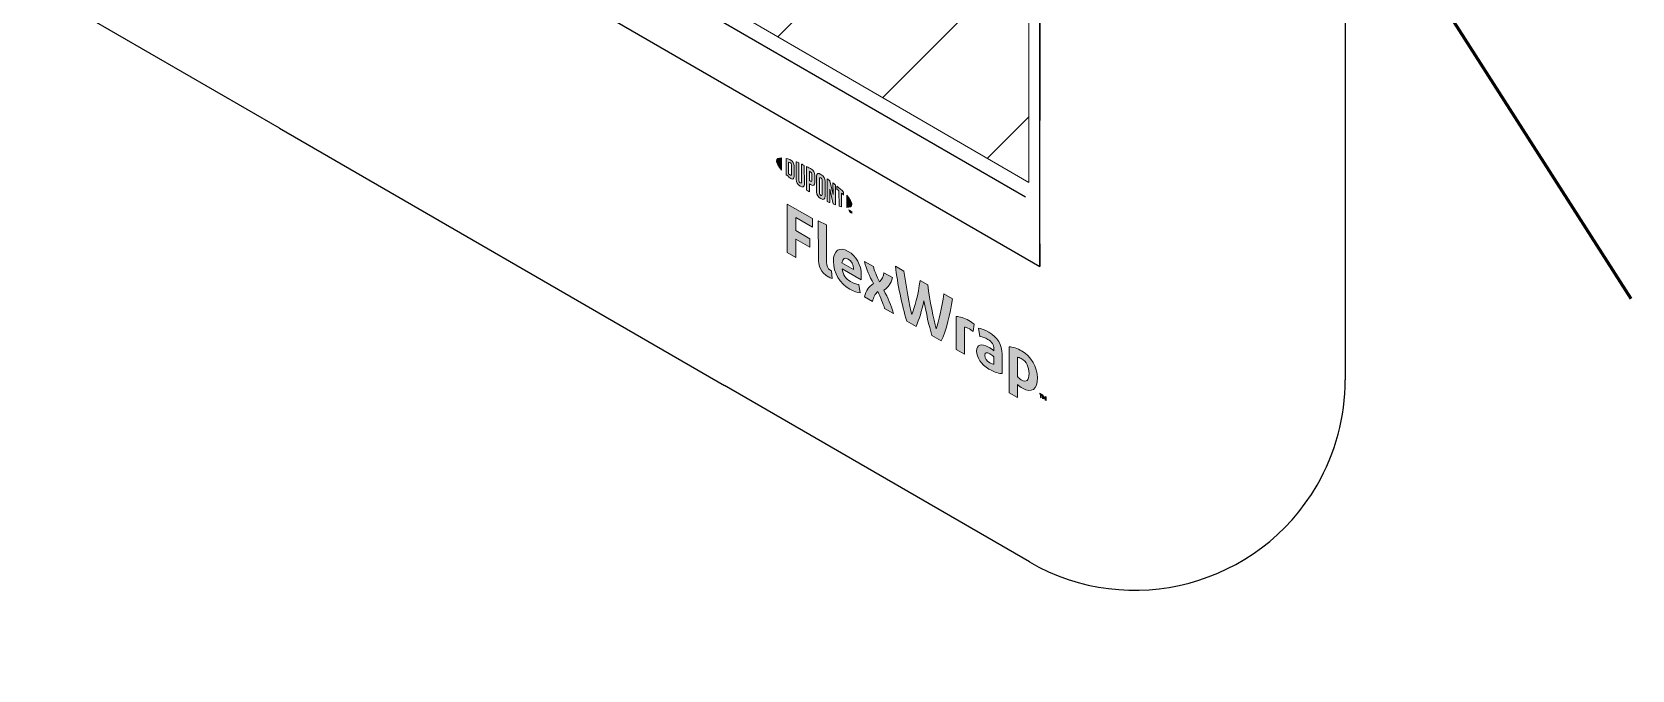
# Model space of a CAD drawing. Extents: x -1279 to 5791, y -3809 to 1769.
# Drawn here: x 1217.2 to 1354, y -1870.3 to -1815.7 of the extents above; entities that cross this region are included whole.
import ezdxf

# ---------------------------------------------------------------- set-up
doc = ezdxf.new("R2010")
doc.units = 0
doc.header["$MEASUREMENT"] = 0
for name, color, linetype, lineweight in [('G-ANNO-TTLB', 7, 'Continuous', 0), ('Layer 12', 7, 'Continuous', 0), ('TYVEK', 7, 'Continuous', 0)]:
    doc.layers.add(name, color=color, linetype=linetype, lineweight=lineweight)

# ---------------------------------------------------------------- blocks, each defined once
blk = doc.blocks.new('Block_209')
at = {"layer": 'TYVEK', "true_color": 0x003b71, "transparency": 33554687}
h = blk.add_hatch(color=156, dxfattribs=at)
h.dxf.hatch_style = 2
edge = h.paths.add_edge_path()
edge.add_spline(control_points=[(1281.75, -1834.6), (1281.75, -1834.6), (1281.74, -1830.46), (1281.74, -1830.46), (1281.74, -1830.46), (1283.93, -1831.71), (1283.93, -1831.71), (1283.93, -1831.71), (1283.93, -1832.44), (1283.93, -1832.44), (1283.93, -1832.44), (1282.48, -1831.6), (1282.48, -1831.6), (1282.48, -1831.6), (1282.48, -1832.73), (1282.48, -1832.73), (1282.48, -1832.73), (1283.7, -1833.43), (1283.7, -1833.43), (1283.7, -1833.43), (1283.7, -1834.15), (1283.7, -1834.15), (1283.7, -1834.15), (1282.48, -1833.45), (1282.48, -1833.45), (1282.48, -1833.45), (1282.48, -1835.02), (1282.48, -1835.02), (1282.48, -1835.02), (1281.75, -1834.6), (1281.75, -1834.6)], knot_values=[0, 0, 0, 0, 1, 1, 1, 2, 2, 2, 3, 3, 3, 4, 4, 4, 5, 5, 5, 6, 6, 6, 7, 7, 7, 8, 8, 8, 9, 9, 9, 10, 10, 10, 10], degree=3, periodic=0)
h = blk.add_hatch(color=156, dxfattribs=at)
h.dxf.hatch_style = 2
edge = h.paths.add_edge_path()
edge.add_spline(control_points=[(1285.12, -1835.44), (1285.13, -1835.76), (1285.2, -1835.98), (1285.4, -1836.09), (1285.45, -1836.12), (1285.51, -1836.15), (1285.55, -1836.16), (1285.55, -1836.16), (1285.6, -1836.84), (1285.6, -1836.84), (1285.51, -1836.8), (1285.35, -1836.74), (1285.25, -1836.68), (1284.66, -1836.34), (1284.42, -1835.76), (1284.42, -1835.05), (1284.42, -1835.05), (1284.41, -1831.89), (1284.41, -1831.89), (1284.41, -1831.89), (1285.12, -1832.25), (1285.12, -1832.25), (1285.12, -1832.25), (1285.12, -1835.44), (1285.12, -1835.44)], knot_values=[0, 0, 0, 0, 1, 1, 1, 2, 2, 2, 3, 3, 3, 4, 4, 4, 5, 5, 5, 6, 6, 6, 7, 7, 7, 8, 8, 8, 8], degree=3, periodic=0)
h = blk.add_hatch(color=156, dxfattribs=at)
h.dxf.hatch_style = 2
edge = h.paths.add_edge_path()
edge.add_spline(control_points=[(1286.44, -1835.49), (1286.44, -1835.49), (1287.41, -1836.05), (1287.41, -1836.05), (1287.41, -1836.05), (1287.41, -1835.98), (1287.41, -1835.98), (1287.41, -1835.65), (1287.26, -1835.32), (1286.97, -1835.16), (1286.68, -1834.99), (1286.48, -1835.12), (1286.44, -1835.49)], knot_values=[0, 0, 0, 0, 1, 1, 1, 2, 2, 2, 3, 3, 3, 4, 4, 4, 4], degree=3, periodic=0)
edge = h.paths.add_edge_path()
edge.add_spline(control_points=[(1287.99, -1838.05), (1287.77, -1838.04), (1287.44, -1837.93), (1287.1, -1837.74), (1286.27, -1837.27), (1285.71, -1836.34), (1285.7, -1835.36), (1285.7, -1834.42), (1286.22, -1834.07), (1286.97, -1834.51), (1287.64, -1834.89), (1288.09, -1835.7), (1288.09, -1836.49), (1288.09, -1836.67), (1288.08, -1836.81), (1288.07, -1836.93), (1288.07, -1836.93), (1286.45, -1836), (1286.45, -1836), (1286.52, -1836.51), (1286.76, -1836.86), (1287.17, -1837.09), (1287.42, -1837.24), (1287.66, -1837.31), (1287.88, -1837.33), (1287.88, -1837.33), (1287.99, -1838.05), (1287.99, -1838.05)], knot_values=[0, 0, 0, 0, 1, 1, 1, 2, 2, 2, 3, 3, 3, 4, 4, 4, 5, 5, 5, 6, 6, 6, 7, 7, 7, 8, 8, 8, 9, 9, 9, 9], degree=3, periodic=0)
h = blk.add_hatch(color=156, dxfattribs=at)
h.dxf.hatch_style = 2
edge = h.paths.add_edge_path()
edge.add_spline(control_points=[(1289.13, -1837.26), (1288.79, -1836.62), (1288.52, -1836.06), (1288.36, -1835.37), (1288.36, -1835.37), (1289.12, -1835.81), (1289.12, -1835.81), (1289.19, -1836.12), (1289.42, -1836.65), (1289.64, -1837.12), (1289.83, -1836.9), (1289.99, -1836.64), (1290.03, -1836.33), (1290.03, -1836.33), (1290.75, -1836.75), (1290.75, -1836.75), (1290.62, -1837.28), (1290.39, -1837.59), (1290.01, -1837.82), (1290.38, -1838.51), (1290.63, -1839.07), (1290.84, -1839.82), (1290.84, -1839.82), (1290.08, -1839.38), (1290.08, -1839.38), (1289.97, -1838.99), (1289.71, -1838.4), (1289.5, -1837.95), (1289.3, -1838.16), (1289.12, -1838.41), (1289.05, -1838.79), (1289.05, -1838.79), (1288.36, -1838.39), (1288.36, -1838.39), (1288.49, -1837.85), (1288.73, -1837.52), (1289.13, -1837.26)], knot_values=[0, 0, 0, 0, 1, 1, 1, 2, 2, 2, 3, 3, 3, 4, 4, 4, 5, 5, 5, 6, 6, 6, 7, 7, 7, 8, 8, 8, 9, 9, 9, 10, 10, 10, 11, 11, 11, 12, 12, 12, 12], degree=3, periodic=0)
h = blk.add_hatch(color=156, dxfattribs=at)
h.dxf.hatch_style = 2
edge = h.paths.add_edge_path()
edge.add_spline(control_points=[(1295.14, -1838.15), (1295.14, -1838.15), (1295.89, -1838.58), (1295.89, -1838.58), (1295.69, -1839.85), (1295.36, -1841.28), (1294.93, -1842.16), (1294.93, -1842.16), (1294.12, -1841.7), (1294.12, -1841.7), (1293.87, -1840.82), (1293.64, -1839.82), (1293.45, -1838.74), (1293.25, -1839.6), (1293.04, -1840.34), (1292.78, -1840.93), (1292.78, -1840.93), (1291.98, -1840.47), (1291.98, -1840.47), (1291.56, -1839.1), (1291.19, -1837.26), (1291, -1835.78), (1291, -1835.78), (1291.74, -1836.2), (1291.74, -1836.2), (1291.91, -1837.54), (1292.2, -1839.11), (1292.41, -1839.92), (1292.63, -1839.36), (1292.97, -1838.19), (1293.11, -1836.99), (1293.11, -1836.99), (1293.77, -1837.37), (1293.77, -1837.37), (1293.93, -1838.74), (1294.27, -1840.3), (1294.49, -1841.12), (1294.7, -1840.54), (1294.99, -1839.31), (1295.14, -1838.15)], knot_values=[0, 0, 0, 0, 1, 1, 1, 2, 2, 2, 3, 3, 3, 4, 4, 4, 5, 5, 5, 6, 6, 6, 7, 7, 7, 8, 8, 8, 9, 9, 9, 10, 10, 10, 11, 11, 11, 12, 12, 12, 13, 13, 13, 13], degree=3, periodic=0)
h = blk.add_hatch(color=156, dxfattribs=at)
h.dxf.hatch_style = 2
edge = h.paths.add_edge_path()
edge.add_spline(control_points=[(1297.28, -1840.42), (1297.46, -1840.53), (1297.64, -1840.65), (1297.74, -1840.74), (1297.74, -1840.74), (1297.64, -1841.35), (1297.64, -1841.35), (1297.55, -1841.27), (1297.44, -1841.19), (1297.34, -1841.13), (1297.15, -1841.02), (1297.02, -1840.99), (1296.91, -1840.99), (1296.91, -1840.99), (1296.92, -1843.31), (1296.92, -1843.31), (1296.92, -1843.31), (1296.21, -1842.9), (1296.21, -1842.9), (1296.21, -1842.9), (1296.2, -1840.07), (1296.2, -1840.07), (1296.48, -1840.07), (1296.91, -1840.21), (1297.28, -1840.42)], knot_values=[0, 0, 0, 0, 1, 1, 1, 2, 2, 2, 3, 3, 3, 4, 4, 4, 5, 5, 5, 6, 6, 6, 7, 7, 7, 8, 8, 8, 8], degree=3, periodic=0)
h = blk.add_hatch(color=156, dxfattribs=at)
h.dxf.hatch_style = 2
edge = h.paths.add_edge_path()
edge.add_spline(control_points=[(1299.43, -1844.15), (1299.43, -1844.15), (1299.43, -1843.52), (1299.43, -1843.52), (1299.31, -1843.42), (1299.19, -1843.34), (1299.07, -1843.27), (1298.83, -1843.13), (1298.65, -1843.13), (1298.65, -1843.41), (1298.65, -1843.66), (1298.8, -1843.88), (1299.07, -1844.03), (1299.23, -1844.12), (1299.36, -1844.16), (1299.43, -1844.15)], knot_values=[0, 0, 0, 0, 1, 1, 1, 2, 2, 2, 3, 3, 3, 4, 4, 4, 5, 5, 5, 5], degree=3, periodic=0)
edge = h.paths.add_edge_path()
edge.add_spline(control_points=[(1299, -1844.58), (1298.3, -1844.17), (1297.95, -1843.57), (1297.95, -1843.04), (1297.94, -1842.45), (1298.36, -1842.35), (1298.97, -1842.7), (1299.12, -1842.78), (1299.3, -1842.91), (1299.43, -1843.01), (1299.43, -1843.01), (1299.43, -1842.87), (1299.43, -1842.87), (1299.43, -1842.5), (1299.25, -1842.23), (1298.91, -1842.03), (1298.68, -1841.9), (1298.44, -1841.81), (1298.23, -1841.79), (1298.23, -1841.79), (1298.1, -1841.07), (1298.1, -1841.07), (1298.32, -1841.09), (1298.67, -1841.23), (1298.99, -1841.41), (1299.74, -1841.84), (1300.12, -1842.51), (1300.12, -1843.31), (1300.12, -1843.31), (1300.12, -1844.96), (1300.12, -1844.96), (1299.91, -1844.96), (1299.52, -1844.87), (1299, -1844.58)], knot_values=[0, 0, 0, 0, 1, 1, 1, 2, 2, 2, 3, 3, 3, 4, 4, 4, 5, 5, 5, 6, 6, 6, 7, 7, 7, 8, 8, 8, 9, 9, 9, 10, 10, 10, 11, 11, 11, 11], degree=3, periodic=0)
h = blk.add_hatch(color=156, dxfattribs=at)
h.dxf.hatch_style = 2
edge = h.paths.add_edge_path()
edge.add_spline(control_points=[(1301.77, -1845.49), (1302.22, -1845.75), (1302.43, -1845.55), (1302.43, -1844.94), (1302.43, -1844.41), (1302.23, -1843.94), (1301.76, -1843.67), (1301.64, -1843.6), (1301.54, -1843.58), (1301.44, -1843.56), (1301.44, -1843.56), (1301.44, -1845.22), (1301.44, -1845.22), (1301.54, -1845.32), (1301.62, -1845.4), (1301.77, -1845.49)], knot_values=[0, 0, 0, 0, 1, 1, 1, 2, 2, 2, 3, 3, 3, 4, 4, 4, 5, 5, 5, 5], degree=3, periodic=0)
edge = h.paths.add_edge_path()
edge.add_spline(control_points=[(1301.87, -1846.21), (1301.69, -1846.11), (1301.57, -1846.01), (1301.44, -1845.89), (1301.44, -1845.89), (1301.44, -1847.01), (1301.44, -1847.01), (1301.44, -1847.01), (1300.74, -1846.61), (1300.74, -1846.61), (1300.74, -1846.61), (1300.73, -1842.66), (1300.73, -1842.66), (1301.02, -1842.67), (1301.43, -1842.81), (1301.8, -1843.02), (1302.64, -1843.5), (1303.14, -1844.38), (1303.15, -1845.33), (1303.15, -1846.3), (1302.67, -1846.67), (1301.87, -1846.21)], knot_values=[0, 0, 0, 0, 1, 1, 1, 2, 2, 2, 3, 3, 3, 4, 4, 4, 5, 5, 5, 6, 6, 6, 7, 7, 7, 7], degree=3, periodic=0)
h = blk.add_hatch(color=156, dxfattribs=at)
h.dxf.hatch_style = 2
edge = h.paths.add_edge_path()
edge.add_spline(control_points=[(1303.65, -1846.82), (1303.68, -1846.9), (1303.7, -1846.97), (1303.74, -1847.04), (1303.77, -1847), (1303.79, -1846.96), (1303.81, -1846.91), (1303.81, -1846.91), (1303.89, -1846.95), (1303.89, -1846.95), (1303.89, -1846.95), (1303.89, -1847.25), (1303.89, -1847.25), (1303.89, -1847.25), (1303.82, -1847.22), (1303.82, -1847.22), (1303.82, -1847.22), (1303.82, -1847.08), (1303.82, -1847.08), (1303.82, -1847.08), (1303.83, -1847.03), (1303.83, -1847.03), (1303.8, -1847.06), (1303.78, -1847.1), (1303.76, -1847.13), (1303.76, -1847.13), (1303.71, -1847.1), (1303.71, -1847.1), (1303.69, -1847.05), (1303.66, -1846.98), (1303.64, -1846.92), (1303.64, -1846.92), (1303.64, -1846.97), (1303.64, -1846.97), (1303.64, -1846.97), (1303.64, -1847.12), (1303.64, -1847.12), (1303.64, -1847.12), (1303.58, -1847.08), (1303.58, -1847.08), (1303.58, -1847.08), (1303.58, -1846.77), (1303.58, -1846.77), (1303.58, -1846.77), (1303.65, -1846.82), (1303.65, -1846.82)], knot_values=[0, 0, 0, 0, 1, 1, 1, 2, 2, 2, 3, 3, 3, 4, 4, 4, 5, 5, 5, 6, 6, 6, 7, 7, 7, 8, 8, 8, 9, 9, 9, 10, 10, 10, 11, 11, 11, 12, 12, 12, 13, 13, 13, 14, 14, 14, 15, 15, 15, 15], degree=3, periodic=0)
edge = h.paths.add_edge_path()
edge.add_spline(control_points=[(1303.41, -1846.74), (1303.41, -1846.74), (1303.34, -1846.7), (1303.34, -1846.7), (1303.34, -1846.7), (1303.34, -1846.63), (1303.34, -1846.63), (1303.34, -1846.63), (1303.55, -1846.76), (1303.55, -1846.76), (1303.55, -1846.76), (1303.55, -1846.82), (1303.55, -1846.82), (1303.55, -1846.82), (1303.48, -1846.78), (1303.48, -1846.78), (1303.48, -1846.78), (1303.48, -1847.02), (1303.48, -1847.02), (1303.48, -1847.02), (1303.41, -1846.98), (1303.41, -1846.98), (1303.41, -1846.98), (1303.41, -1846.74), (1303.41, -1846.74)], knot_values=[0, 0, 0, 0, 1, 1, 1, 2, 2, 2, 3, 3, 3, 4, 4, 4, 5, 5, 5, 6, 6, 6, 7, 7, 7, 8, 8, 8, 8], degree=3, periodic=0)
at = {"layer": 'TYVEK'}
for points, knots in [([(1281.75, -1834.6), (1281.75, -1834.6), (1281.74, -1830.46), (1281.74, -1830.46), (1281.74, -1830.46), (1283.93, -1831.71), (1283.93, -1831.71), (1283.93, -1831.71), (1283.93, -1832.44), (1283.93, -1832.44), (1283.93, -1832.44), (1282.48, -1831.6), (1282.48, -1831.6), (1282.48, -1831.6), (1282.48, -1832.73), (1282.48, -1832.73), (1282.48, -1832.73), (1283.7, -1833.43), (1283.7, -1833.43), (1283.7, -1833.43), (1283.7, -1834.15), (1283.7, -1834.15), (1283.7, -1834.15), (1282.48, -1833.45), (1282.48, -1833.45), (1282.48, -1833.45), (1282.48, -1835.02), (1282.48, -1835.02), (1282.48, -1835.02), (1281.75, -1834.6), (1281.75, -1834.6)], [0, 0, 0, 0, 1, 1, 1, 2, 2, 2, 3, 3, 3, 4, 4, 4, 5, 5, 5, 6, 6, 6, 7, 7, 7, 8, 8, 8, 9, 9, 9, 10, 10, 10, 10]), ([(1285.12, -1835.44), (1285.13, -1835.76), (1285.2, -1835.98), (1285.4, -1836.09), (1285.45, -1836.12), (1285.51, -1836.15), (1285.55, -1836.16), (1285.55, -1836.16), (1285.6, -1836.84), (1285.6, -1836.84), (1285.51, -1836.8), (1285.35, -1836.74), (1285.25, -1836.68), (1284.66, -1836.34), (1284.42, -1835.76), (1284.42, -1835.05), (1284.42, -1835.05), (1284.41, -1831.89), (1284.41, -1831.89), (1284.41, -1831.89), (1285.12, -1832.25), (1285.12, -1832.25), (1285.12, -1832.25), (1285.12, -1835.44), (1285.12, -1835.44)], [0, 0, 0, 0, 1, 1, 1, 2, 2, 2, 3, 3, 3, 4, 4, 4, 5, 5, 5, 6, 6, 6, 7, 7, 7, 8, 8, 8, 8]), ([(1287.99, -1838.05), (1287.77, -1838.04), (1287.44, -1837.93), (1287.1, -1837.74), (1286.27, -1837.27), (1285.71, -1836.34), (1285.7, -1835.36), (1285.7, -1834.42), (1286.22, -1834.07), (1286.97, -1834.51), (1287.64, -1834.89), (1288.09, -1835.7), (1288.09, -1836.49), (1288.09, -1836.67), (1288.08, -1836.81), (1288.07, -1836.93), (1288.07, -1836.93), (1286.45, -1836), (1286.45, -1836), (1286.52, -1836.51), (1286.76, -1836.86), (1287.17, -1837.09), (1287.42, -1837.24), (1287.66, -1837.31), (1287.88, -1837.33), (1287.88, -1837.33), (1287.99, -1838.05), (1287.99, -1838.05)], [0, 0, 0, 0, 1, 1, 1, 2, 2, 2, 3, 3, 3, 4, 4, 4, 5, 5, 5, 6, 6, 6, 7, 7, 7, 8, 8, 8, 9, 9, 9, 9]), ([(1286.44, -1835.49), (1286.44, -1835.49), (1287.41, -1836.05), (1287.41, -1836.05), (1287.41, -1836.05), (1287.41, -1835.98), (1287.41, -1835.98), (1287.41, -1835.65), (1287.26, -1835.32), (1286.97, -1835.16), (1286.68, -1834.99), (1286.48, -1835.12), (1286.44, -1835.49)], [0, 0, 0, 0, 1, 1, 1, 2, 2, 2, 3, 3, 3, 4, 4, 4, 4]), ([(1289.13, -1837.26), (1288.79, -1836.62), (1288.52, -1836.06), (1288.36, -1835.37), (1288.36, -1835.37), (1289.12, -1835.81), (1289.12, -1835.81), (1289.19, -1836.12), (1289.42, -1836.65), (1289.64, -1837.12), (1289.83, -1836.9), (1289.99, -1836.64), (1290.03, -1836.33), (1290.03, -1836.33), (1290.75, -1836.75), (1290.75, -1836.75), (1290.62, -1837.28), (1290.39, -1837.59), (1290.01, -1837.82), (1290.38, -1838.51), (1290.63, -1839.07), (1290.84, -1839.82), (1290.84, -1839.82), (1290.08, -1839.38), (1290.08, -1839.38), (1289.97, -1838.99), (1289.71, -1838.4), (1289.5, -1837.95), (1289.3, -1838.16), (1289.12, -1838.41), (1289.05, -1838.79), (1289.05, -1838.79), (1288.36, -1838.39), (1288.36, -1838.39), (1288.49, -1837.85), (1288.73, -1837.52), (1289.13, -1837.26)], [0, 0, 0, 0, 1, 1, 1, 2, 2, 2, 3, 3, 3, 4, 4, 4, 5, 5, 5, 6, 6, 6, 7, 7, 7, 8, 8, 8, 9, 9, 9, 10, 10, 10, 11, 11, 11, 12, 12, 12, 12]), ([(1295.14, -1838.15), (1295.14, -1838.15), (1295.89, -1838.58), (1295.89, -1838.58), (1295.69, -1839.85), (1295.36, -1841.28), (1294.93, -1842.16), (1294.93, -1842.16), (1294.12, -1841.7), (1294.12, -1841.7), (1293.87, -1840.82), (1293.64, -1839.82), (1293.45, -1838.74), (1293.25, -1839.6), (1293.04, -1840.34), (1292.78, -1840.93), (1292.78, -1840.93), (1291.98, -1840.47), (1291.98, -1840.47), (1291.56, -1839.1), (1291.19, -1837.26), (1291, -1835.78), (1291, -1835.78), (1291.74, -1836.2), (1291.74, -1836.2), (1291.91, -1837.54), (1292.2, -1839.11), (1292.41, -1839.92), (1292.63, -1839.36), (1292.97, -1838.19), (1293.11, -1836.99), (1293.11, -1836.99), (1293.77, -1837.37), (1293.77, -1837.37), (1293.93, -1838.74), (1294.27, -1840.3), (1294.49, -1841.12), (1294.7, -1840.54), (1294.99, -1839.31), (1295.14, -1838.15)], [0, 0, 0, 0, 1, 1, 1, 2, 2, 2, 3, 3, 3, 4, 4, 4, 5, 5, 5, 6, 6, 6, 7, 7, 7, 8, 8, 8, 9, 9, 9, 10, 10, 10, 11, 11, 11, 12, 12, 12, 13, 13, 13, 13]), ([(1297.28, -1840.42), (1297.46, -1840.53), (1297.64, -1840.65), (1297.74, -1840.74), (1297.74, -1840.74), (1297.64, -1841.35), (1297.64, -1841.35), (1297.55, -1841.27), (1297.44, -1841.19), (1297.34, -1841.13), (1297.15, -1841.02), (1297.02, -1840.99), (1296.91, -1840.99), (1296.91, -1840.99), (1296.92, -1843.31), (1296.92, -1843.31), (1296.92, -1843.31), (1296.21, -1842.9), (1296.21, -1842.9), (1296.21, -1842.9), (1296.2, -1840.07), (1296.2, -1840.07), (1296.48, -1840.07), (1296.91, -1840.21), (1297.28, -1840.42)], [0, 0, 0, 0, 1, 1, 1, 2, 2, 2, 3, 3, 3, 4, 4, 4, 5, 5, 5, 6, 6, 6, 7, 7, 7, 8, 8, 8, 8]), ([(1299, -1844.58), (1298.3, -1844.17), (1297.95, -1843.57), (1297.95, -1843.04), (1297.94, -1842.45), (1298.36, -1842.35), (1298.97, -1842.7), (1299.12, -1842.78), (1299.3, -1842.91), (1299.43, -1843.01), (1299.43, -1843.01), (1299.43, -1842.87), (1299.43, -1842.87), (1299.43, -1842.5), (1299.25, -1842.23), (1298.91, -1842.03), (1298.68, -1841.9), (1298.44, -1841.81), (1298.23, -1841.79), (1298.23, -1841.79), (1298.1, -1841.07), (1298.1, -1841.07), (1298.32, -1841.09), (1298.67, -1841.23), (1298.99, -1841.41), (1299.74, -1841.84), (1300.12, -1842.51), (1300.12, -1843.31), (1300.12, -1843.31), (1300.12, -1844.96), (1300.12, -1844.96), (1299.91, -1844.96), (1299.52, -1844.87), (1299, -1844.58)], [0, 0, 0, 0, 1, 1, 1, 2, 2, 2, 3, 3, 3, 4, 4, 4, 5, 5, 5, 6, 6, 6, 7, 7, 7, 8, 8, 8, 9, 9, 9, 10, 10, 10, 11, 11, 11, 11]), ([(1299.43, -1844.15), (1299.43, -1844.15), (1299.43, -1843.52), (1299.43, -1843.52), (1299.31, -1843.42), (1299.19, -1843.34), (1299.07, -1843.27), (1298.83, -1843.13), (1298.65, -1843.13), (1298.65, -1843.41), (1298.65, -1843.66), (1298.8, -1843.88), (1299.07, -1844.03), (1299.23, -1844.12), (1299.36, -1844.16), (1299.43, -1844.15)], [0, 0, 0, 0, 1, 1, 1, 2, 2, 2, 3, 3, 3, 4, 4, 4, 5, 5, 5, 5]), ([(1301.87, -1846.21), (1301.69, -1846.11), (1301.57, -1846.01), (1301.44, -1845.89), (1301.44, -1845.89), (1301.44, -1847.01), (1301.44, -1847.01), (1301.44, -1847.01), (1300.74, -1846.61), (1300.74, -1846.61), (1300.74, -1846.61), (1300.73, -1842.66), (1300.73, -1842.66), (1301.02, -1842.67), (1301.43, -1842.81), (1301.8, -1843.02), (1302.64, -1843.5), (1303.14, -1844.38), (1303.15, -1845.33), (1303.15, -1846.3), (1302.67, -1846.67), (1301.87, -1846.21)], [0, 0, 0, 0, 1, 1, 1, 2, 2, 2, 3, 3, 3, 4, 4, 4, 5, 5, 5, 6, 6, 6, 7, 7, 7, 7]), ([(1301.77, -1845.49), (1302.22, -1845.75), (1302.43, -1845.55), (1302.43, -1844.94), (1302.43, -1844.41), (1302.23, -1843.94), (1301.76, -1843.67), (1301.64, -1843.6), (1301.54, -1843.58), (1301.44, -1843.56), (1301.44, -1843.56), (1301.44, -1845.22), (1301.44, -1845.22), (1301.54, -1845.32), (1301.62, -1845.4), (1301.77, -1845.49)], [0, 0, 0, 0, 1, 1, 1, 2, 2, 2, 3, 3, 3, 4, 4, 4, 5, 5, 5, 5]), ([(1303.41, -1846.74), (1303.41, -1846.74), (1303.34, -1846.7), (1303.34, -1846.7), (1303.34, -1846.7), (1303.34, -1846.63), (1303.34, -1846.63), (1303.34, -1846.63), (1303.55, -1846.76), (1303.55, -1846.76), (1303.55, -1846.76), (1303.55, -1846.82), (1303.55, -1846.82), (1303.55, -1846.82), (1303.48, -1846.78), (1303.48, -1846.78), (1303.48, -1846.78), (1303.48, -1847.02), (1303.48, -1847.02), (1303.48, -1847.02), (1303.41, -1846.98), (1303.41, -1846.98), (1303.41, -1846.98), (1303.41, -1846.74), (1303.41, -1846.74)], [0, 0, 0, 0, 1, 1, 1, 2, 2, 2, 3, 3, 3, 4, 4, 4, 5, 5, 5, 6, 6, 6, 7, 7, 7, 8, 8, 8, 8]), ([(1303.65, -1846.82), (1303.68, -1846.9), (1303.7, -1846.97), (1303.74, -1847.04), (1303.77, -1847), (1303.79, -1846.96), (1303.81, -1846.91), (1303.81, -1846.91), (1303.89, -1846.95), (1303.89, -1846.95), (1303.89, -1846.95), (1303.89, -1847.25), (1303.89, -1847.25), (1303.89, -1847.25), (1303.82, -1847.22), (1303.82, -1847.22), (1303.82, -1847.22), (1303.82, -1847.08), (1303.82, -1847.08), (1303.82, -1847.08), (1303.83, -1847.03), (1303.83, -1847.03), (1303.8, -1847.06), (1303.78, -1847.1), (1303.76, -1847.13), (1303.76, -1847.13), (1303.71, -1847.1), (1303.71, -1847.1), (1303.69, -1847.05), (1303.66, -1846.98), (1303.64, -1846.92), (1303.64, -1846.92), (1303.64, -1846.97), (1303.64, -1846.97), (1303.64, -1846.97), (1303.64, -1847.12), (1303.64, -1847.12), (1303.64, -1847.12), (1303.58, -1847.08), (1303.58, -1847.08), (1303.58, -1847.08), (1303.58, -1846.77), (1303.58, -1846.77), (1303.58, -1846.77), (1303.65, -1846.82), (1303.65, -1846.82)], [0, 0, 0, 0, 1, 1, 1, 2, 2, 2, 3, 3, 3, 4, 4, 4, 5, 5, 5, 6, 6, 6, 7, 7, 7, 8, 8, 8, 9, 9, 9, 10, 10, 10, 11, 11, 11, 12, 12, 12, 13, 13, 13, 14, 14, 14, 15, 15, 15, 15])]:
    blk.add_open_spline(points, degree=3, knots=knots, dxfattribs=at)
blk = doc.blocks.new('Block_210')
at = {"layer": 'TYVEK', "true_color": 0x003b71, "transparency": 33554687}
h = blk.add_hatch(color=156, dxfattribs=at)
h.dxf.hatch_style = 2
edge = h.paths.add_edge_path()
edge.add_spline(control_points=[(1280.84, -1826.78), (1280.84, -1826.97), (1281, -1827.24), (1281.28, -1827.56), (1281.28, -1827.56), (1281.28, -1826.52), (1281.28, -1826.52), (1281, -1826.51), (1280.84, -1826.59), (1280.84, -1826.78)], knot_values=[0, 0, 0, 0, 1, 1, 1, 2, 2, 2, 3, 3, 3, 3], degree=3, periodic=0)
h = blk.add_hatch(color=156, dxfattribs=at)
h.dxf.hatch_style = 2
edge = h.paths.add_edge_path()
edge.add_spline(control_points=[(1282.12, -1827.94), (1282.12, -1828.02), (1282.08, -1828.02), (1282.03, -1827.99), (1281.99, -1827.97), (1281.93, -1827.92), (1281.88, -1827.88), (1281.88, -1827.88), (1281.88, -1826.88), (1281.88, -1826.88), (1281.93, -1826.9), (1281.99, -1826.92), (1282.03, -1826.94), (1282.08, -1826.97), (1282.12, -1827.02), (1282.12, -1827.1), (1282.12, -1827.1), (1282.12, -1827.94), (1282.12, -1827.94)], knot_values=[0, 0, 0, 0, 1, 1, 1, 2, 2, 2, 3, 3, 3, 4, 4, 4, 5, 5, 5, 6, 6, 6, 6], degree=3, periodic=0)
edge = h.paths.add_edge_path()
edge.add_spline(control_points=[(1282.06, -1826.7), (1281.98, -1826.65), (1281.87, -1826.61), (1281.66, -1826.57), (1281.66, -1826.57), (1281.67, -1827.95), (1281.67, -1827.95), (1281.85, -1828.11), (1281.98, -1828.23), (1282.06, -1828.27), (1282.24, -1828.38), (1282.34, -1828.31), (1282.34, -1828.1), (1282.34, -1828.1), (1282.34, -1827.19), (1282.34, -1827.19), (1282.34, -1826.99), (1282.24, -1826.8), (1282.06, -1826.7)], knot_values=[0, 0, 0, 0, 1, 1, 1, 2, 2, 2, 3, 3, 3, 4, 4, 4, 5, 5, 5, 6, 6, 6, 6], degree=3, periodic=0)
h = blk.add_hatch(color=156, dxfattribs=at)
h.dxf.hatch_style = 2
edge = h.paths.add_edge_path()
edge.add_spline(control_points=[(1282.97, -1828.59), (1282.97, -1828.67), (1282.95, -1828.71), (1282.86, -1828.65), (1282.78, -1828.58), (1282.75, -1828.53), (1282.75, -1828.44), (1282.75, -1828.44), (1282.75, -1826.94), (1282.75, -1826.94), (1282.69, -1826.91), (1282.57, -1826.86), (1282.51, -1826.84), (1282.51, -1826.84), (1282.52, -1828.35), (1282.52, -1828.35), (1282.52, -1828.6), (1282.62, -1828.75), (1282.86, -1828.92), (1283.08, -1829.07), (1283.22, -1829.02), (1283.22, -1828.75), (1283.22, -1828.75), (1283.21, -1827.15), (1283.21, -1827.15), (1283.17, -1827.13), (1283.02, -1827.06), (1282.97, -1827.04), (1282.97, -1827.04), (1282.97, -1828.59), (1282.97, -1828.59)], knot_values=[0, 0, 0, 0, 1, 1, 1, 2, 2, 2, 3, 3, 3, 4, 4, 4, 5, 5, 5, 6, 6, 6, 7, 7, 7, 8, 8, 8, 9, 9, 9, 10, 10, 10, 10], degree=3, periodic=0)
h = blk.add_hatch(color=156, dxfattribs=at)
h.dxf.hatch_style = 2
edge = h.paths.add_edge_path()
edge.add_spline(control_points=[(1283.87, -1828.45), (1283.87, -1828.53), (1283.84, -1828.56), (1283.74, -1828.5), (1283.74, -1828.5), (1283.65, -1828.46), (1283.65, -1828.46), (1283.65, -1828.46), (1283.65, -1827.66), (1283.65, -1827.66), (1283.69, -1827.68), (1283.71, -1827.69), (1283.73, -1827.7), (1283.84, -1827.77), (1283.86, -1827.83), (1283.86, -1827.91), (1283.86, -1827.91), (1283.87, -1828.45), (1283.87, -1828.45)], knot_values=[0, 0, 0, 0, 1, 1, 1, 2, 2, 2, 3, 3, 3, 4, 4, 4, 5, 5, 5, 6, 6, 6, 6], degree=3, periodic=0)
edge = h.paths.add_edge_path()
edge.add_spline(control_points=[(1283.75, -1827.43), (1283.7, -1827.41), (1283.55, -1827.32), (1283.4, -1827.25), (1283.4, -1827.25), (1283.41, -1829.27), (1283.41, -1829.27), (1283.46, -1829.3), (1283.59, -1829.38), (1283.66, -1829.42), (1283.66, -1829.42), (1283.65, -1828.74), (1283.65, -1828.74), (1283.65, -1828.74), (1283.75, -1828.79), (1283.75, -1828.79), (1284.01, -1828.94), (1284.11, -1828.87), (1284.11, -1828.61), (1284.11, -1828.61), (1284.11, -1828.02), (1284.11, -1828.02), (1284.11, -1827.76), (1283.99, -1827.57), (1283.75, -1827.43)], knot_values=[0, 0, 0, 0, 1, 1, 1, 2, 2, 2, 3, 3, 3, 4, 4, 4, 5, 5, 5, 6, 6, 6, 7, 7, 7, 8, 8, 8, 8], degree=3, periodic=0)
h = blk.add_hatch(color=156, dxfattribs=at)
h.dxf.hatch_style = 2
edge = h.paths.add_edge_path()
edge.add_spline(control_points=[(1284.75, -1829.66), (1284.75, -1829.73), (1284.72, -1829.76), (1284.64, -1829.72), (1284.55, -1829.67), (1284.52, -1829.61), (1284.52, -1829.53), (1284.52, -1829.53), (1284.52, -1828.27), (1284.52, -1828.27), (1284.52, -1828.19), (1284.54, -1828.15), (1284.63, -1828.21), (1284.72, -1828.26), (1284.74, -1828.32), (1284.74, -1828.4), (1284.74, -1828.4), (1284.75, -1829.66), (1284.75, -1829.66)], knot_values=[0, 0, 0, 0, 1, 1, 1, 2, 2, 2, 3, 3, 3, 4, 4, 4, 5, 5, 5, 6, 6, 6, 6], degree=3, periodic=0)
edge = h.paths.add_edge_path()
edge.add_spline(control_points=[(1284.63, -1827.93), (1284.4, -1827.78), (1284.27, -1827.82), (1284.27, -1828.09), (1284.27, -1828.09), (1284.27, -1829.41), (1284.27, -1829.41), (1284.27, -1829.69), (1284.4, -1829.87), (1284.64, -1830), (1284.87, -1830.12), (1284.99, -1830.09), (1284.99, -1829.79), (1284.99, -1829.79), (1284.99, -1828.53), (1284.99, -1828.53), (1284.99, -1828.25), (1284.88, -1828.08), (1284.63, -1827.93)], knot_values=[0, 0, 0, 0, 1, 1, 1, 2, 2, 2, 3, 3, 3, 4, 4, 4, 5, 5, 5, 6, 6, 6, 6], degree=3, periodic=0)
h = blk.add_hatch(color=156, dxfattribs=at)
h.dxf.hatch_style = 2
edge = h.paths.add_edge_path()
edge.add_spline(control_points=[(1285.68, -1829.65), (1285.68, -1829.65), (1285.4, -1828.47), (1285.4, -1828.47), (1285.33, -1828.41), (1285.24, -1828.35), (1285.17, -1828.3), (1285.17, -1828.3), (1285.17, -1830.24), (1285.17, -1830.24), (1285.22, -1830.26), (1285.34, -1830.32), (1285.41, -1830.34), (1285.41, -1830.34), (1285.39, -1829.19), (1285.39, -1829.19), (1285.39, -1829.19), (1285.68, -1830.45), (1285.68, -1830.45), (1285.74, -1830.48), (1285.83, -1830.51), (1285.89, -1830.53), (1285.89, -1830.53), (1285.88, -1828.83), (1285.88, -1828.83), (1285.82, -1828.78), (1285.71, -1828.69), (1285.66, -1828.65), (1285.66, -1828.65), (1285.68, -1829.65), (1285.68, -1829.65)], knot_values=[0, 0, 0, 0, 1, 1, 1, 2, 2, 2, 3, 3, 3, 4, 4, 4, 5, 5, 5, 6, 6, 6, 7, 7, 7, 8, 8, 8, 9, 9, 9, 10, 10, 10, 10], degree=3, periodic=0)
h = blk.add_hatch(color=156, dxfattribs=at)
h.dxf.hatch_style = 2
edge = h.paths.add_edge_path()
edge.add_spline(control_points=[(1286.01, -1829.2), (1286.07, -1829.24), (1286.13, -1829.29), (1286.18, -1829.34), (1286.18, -1829.34), (1286.19, -1830.63), (1286.19, -1830.63), (1286.24, -1830.65), (1286.34, -1830.67), (1286.41, -1830.69), (1286.41, -1830.69), (1286.4, -1829.53), (1286.4, -1829.53), (1286.47, -1829.58), (1286.53, -1829.64), (1286.58, -1829.69), (1286.58, -1829.69), (1286.58, -1829.44), (1286.58, -1829.44), (1286.41, -1829.27), (1286.22, -1829.11), (1286, -1828.93), (1286, -1828.93), (1286.01, -1829.2), (1286.01, -1829.2)], knot_values=[0, 0, 0, 0, 1, 1, 1, 2, 2, 2, 3, 3, 3, 4, 4, 4, 5, 5, 5, 6, 6, 6, 7, 7, 7, 8, 8, 8, 8], degree=3, periodic=0)
h = blk.add_hatch(color=156, dxfattribs=at)
h.dxf.hatch_style = 2
edge = h.paths.add_edge_path()
edge.add_spline(control_points=[(1287.29, -1830.48), (1287.29, -1830.68), (1287.13, -1830.76), (1286.85, -1830.75), (1286.85, -1830.75), (1286.85, -1829.71), (1286.85, -1829.71), (1287.13, -1830.03), (1287.29, -1830.3), (1287.29, -1830.48)], knot_values=[0, 0, 0, 0, 1, 1, 1, 2, 2, 2, 3, 3, 3, 3], degree=3, periodic=0)
h = blk.add_hatch(color=156, dxfattribs=at)
h.dxf.hatch_style = 2
edge = h.paths.add_edge_path()
edge.add_spline(control_points=[(1287.16, -1831.04), (1287.16, -1831.04), (1287.19, -1831.05), (1287.19, -1831.05), (1287.19, -1831.05), (1287.23, -1831.14), (1287.23, -1831.14), (1287.23, -1831.14), (1287.27, -1831.1), (1287.27, -1831.1), (1287.27, -1831.1), (1287.29, -1831.11), (1287.29, -1831.11), (1287.29, -1831.11), (1287.29, -1831.26), (1287.29, -1831.26), (1287.29, -1831.26), (1287.27, -1831.25), (1287.27, -1831.25), (1287.27, -1831.25), (1287.27, -1831.14), (1287.27, -1831.14), (1287.27, -1831.14), (1287.23, -1831.19), (1287.23, -1831.19), (1287.23, -1831.19), (1287.23, -1831.19), (1287.23, -1831.19), (1287.23, -1831.19), (1287.18, -1831.09), (1287.18, -1831.09), (1287.18, -1831.09), (1287.19, -1831.2), (1287.19, -1831.2), (1287.19, -1831.2), (1287.16, -1831.18), (1287.16, -1831.18), (1287.16, -1831.18), (1287.16, -1831.04), (1287.16, -1831.04)], knot_values=[0, 0, 0, 0, 1, 1, 1, 2, 2, 2, 3, 3, 3, 4, 4, 4, 5, 5, 5, 6, 6, 6, 7, 7, 7, 8, 8, 8, 9, 9, 9, 10, 10, 10, 11, 11, 11, 12, 12, 12, 13, 13, 13, 13], degree=3, periodic=0)
edge = h.paths.add_edge_path()
edge.add_spline(control_points=[(1287.07, -1831.01), (1287.07, -1831.01), (1287.03, -1830.98), (1287.03, -1830.98), (1287.03, -1830.98), (1287.03, -1830.96), (1287.03, -1830.96), (1287.03, -1830.96), (1287.13, -1831.02), (1287.13, -1831.02), (1287.13, -1831.02), (1287.13, -1831.05), (1287.13, -1831.05), (1287.13, -1831.05), (1287.09, -1831.02), (1287.09, -1831.02), (1287.09, -1831.02), (1287.09, -1831.15), (1287.09, -1831.15), (1287.09, -1831.15), (1287.07, -1831.13), (1287.07, -1831.13), (1287.07, -1831.13), (1287.07, -1831.01), (1287.07, -1831.01)], knot_values=[0, 0, 0, 0, 1, 1, 1, 2, 2, 2, 3, 3, 3, 4, 4, 4, 5, 5, 5, 6, 6, 6, 7, 7, 7, 8, 8, 8, 8], degree=3, periodic=0)
at = {"layer": 'TYVEK'}
for points, knots in [([(1280.84, -1826.78), (1280.84, -1826.97), (1281, -1827.24), (1281.28, -1827.56), (1281.28, -1827.56), (1281.28, -1826.52), (1281.28, -1826.52), (1281, -1826.51), (1280.84, -1826.59), (1280.84, -1826.78)], [0, 0, 0, 0, 1, 1, 1, 2, 2, 2, 3, 3, 3, 3]), ([(1282.06, -1826.7), (1281.98, -1826.65), (1281.87, -1826.61), (1281.66, -1826.57), (1281.66, -1826.57), (1281.67, -1827.95), (1281.67, -1827.95), (1281.85, -1828.11), (1281.98, -1828.23), (1282.06, -1828.27), (1282.24, -1828.38), (1282.34, -1828.31), (1282.34, -1828.1), (1282.34, -1828.1), (1282.34, -1827.19), (1282.34, -1827.19), (1282.34, -1826.99), (1282.24, -1826.8), (1282.06, -1826.7)], [0, 0, 0, 0, 1, 1, 1, 2, 2, 2, 3, 3, 3, 4, 4, 4, 5, 5, 5, 6, 6, 6, 6]), ([(1282.12, -1827.94), (1282.12, -1828.02), (1282.08, -1828.02), (1282.03, -1827.99), (1281.99, -1827.97), (1281.93, -1827.92), (1281.88, -1827.88), (1281.88, -1827.88), (1281.88, -1826.88), (1281.88, -1826.88), (1281.93, -1826.9), (1281.99, -1826.92), (1282.03, -1826.94), (1282.08, -1826.97), (1282.12, -1827.02), (1282.12, -1827.1), (1282.12, -1827.1), (1282.12, -1827.94), (1282.12, -1827.94)], [0, 0, 0, 0, 1, 1, 1, 2, 2, 2, 3, 3, 3, 4, 4, 4, 5, 5, 5, 6, 6, 6, 6]), ([(1282.97, -1828.59), (1282.97, -1828.67), (1282.95, -1828.71), (1282.86, -1828.65), (1282.78, -1828.58), (1282.75, -1828.53), (1282.75, -1828.44), (1282.75, -1828.44), (1282.75, -1826.94), (1282.75, -1826.94), (1282.69, -1826.91), (1282.57, -1826.86), (1282.51, -1826.84), (1282.51, -1826.84), (1282.52, -1828.35), (1282.52, -1828.35), (1282.52, -1828.6), (1282.62, -1828.75), (1282.86, -1828.92), (1283.08, -1829.07), (1283.22, -1829.02), (1283.22, -1828.75), (1283.22, -1828.75), (1283.21, -1827.15), (1283.21, -1827.15), (1283.17, -1827.13), (1283.02, -1827.06), (1282.97, -1827.04), (1282.97, -1827.04), (1282.97, -1828.59), (1282.97, -1828.59)], [0, 0, 0, 0, 1, 1, 1, 2, 2, 2, 3, 3, 3, 4, 4, 4, 5, 5, 5, 6, 6, 6, 7, 7, 7, 8, 8, 8, 9, 9, 9, 10, 10, 10, 10]), ([(1283.75, -1827.43), (1283.7, -1827.41), (1283.55, -1827.32), (1283.4, -1827.25), (1283.4, -1827.25), (1283.41, -1829.27), (1283.41, -1829.27), (1283.46, -1829.3), (1283.59, -1829.38), (1283.66, -1829.42), (1283.66, -1829.42), (1283.65, -1828.74), (1283.65, -1828.74), (1283.65, -1828.74), (1283.75, -1828.79), (1283.75, -1828.79), (1284.01, -1828.94), (1284.11, -1828.87), (1284.11, -1828.61), (1284.11, -1828.61), (1284.11, -1828.02), (1284.11, -1828.02), (1284.11, -1827.76), (1283.99, -1827.57), (1283.75, -1827.43)], [0, 0, 0, 0, 1, 1, 1, 2, 2, 2, 3, 3, 3, 4, 4, 4, 5, 5, 5, 6, 6, 6, 7, 7, 7, 8, 8, 8, 8]), ([(1283.87, -1828.45), (1283.87, -1828.53), (1283.84, -1828.56), (1283.74, -1828.5), (1283.74, -1828.5), (1283.65, -1828.46), (1283.65, -1828.46), (1283.65, -1828.46), (1283.65, -1827.66), (1283.65, -1827.66), (1283.69, -1827.68), (1283.71, -1827.69), (1283.73, -1827.7), (1283.84, -1827.77), (1283.86, -1827.83), (1283.86, -1827.91), (1283.86, -1827.91), (1283.87, -1828.45), (1283.87, -1828.45)], [0, 0, 0, 0, 1, 1, 1, 2, 2, 2, 3, 3, 3, 4, 4, 4, 5, 5, 5, 6, 6, 6, 6]), ([(1284.63, -1827.93), (1284.4, -1827.78), (1284.27, -1827.82), (1284.27, -1828.09), (1284.27, -1828.09), (1284.27, -1829.41), (1284.27, -1829.41), (1284.27, -1829.69), (1284.4, -1829.87), (1284.64, -1830), (1284.87, -1830.12), (1284.99, -1830.09), (1284.99, -1829.79), (1284.99, -1829.79), (1284.99, -1828.53), (1284.99, -1828.53), (1284.99, -1828.25), (1284.88, -1828.08), (1284.63, -1827.93)], [0, 0, 0, 0, 1, 1, 1, 2, 2, 2, 3, 3, 3, 4, 4, 4, 5, 5, 5, 6, 6, 6, 6]), ([(1284.75, -1829.66), (1284.75, -1829.73), (1284.72, -1829.76), (1284.64, -1829.72), (1284.55, -1829.67), (1284.52, -1829.61), (1284.52, -1829.53), (1284.52, -1829.53), (1284.52, -1828.27), (1284.52, -1828.27), (1284.52, -1828.19), (1284.54, -1828.15), (1284.63, -1828.21), (1284.72, -1828.26), (1284.74, -1828.32), (1284.74, -1828.4), (1284.74, -1828.4), (1284.75, -1829.66), (1284.75, -1829.66)], [0, 0, 0, 0, 1, 1, 1, 2, 2, 2, 3, 3, 3, 4, 4, 4, 5, 5, 5, 6, 6, 6, 6]), ([(1285.68, -1829.65), (1285.68, -1829.65), (1285.4, -1828.47), (1285.4, -1828.47), (1285.33, -1828.41), (1285.24, -1828.35), (1285.17, -1828.3), (1285.17, -1828.3), (1285.17, -1830.24), (1285.17, -1830.24), (1285.22, -1830.26), (1285.34, -1830.32), (1285.41, -1830.34), (1285.41, -1830.34), (1285.39, -1829.19), (1285.39, -1829.19), (1285.39, -1829.19), (1285.68, -1830.45), (1285.68, -1830.45), (1285.74, -1830.48), (1285.83, -1830.51), (1285.89, -1830.53), (1285.89, -1830.53), (1285.88, -1828.83), (1285.88, -1828.83), (1285.82, -1828.78), (1285.71, -1828.69), (1285.66, -1828.65), (1285.66, -1828.65), (1285.68, -1829.65), (1285.68, -1829.65)], [0, 0, 0, 0, 1, 1, 1, 2, 2, 2, 3, 3, 3, 4, 4, 4, 5, 5, 5, 6, 6, 6, 7, 7, 7, 8, 8, 8, 9, 9, 9, 10, 10, 10, 10]), ([(1286.01, -1829.2), (1286.07, -1829.24), (1286.13, -1829.29), (1286.18, -1829.34), (1286.18, -1829.34), (1286.19, -1830.63), (1286.19, -1830.63), (1286.24, -1830.65), (1286.34, -1830.67), (1286.41, -1830.69), (1286.41, -1830.69), (1286.4, -1829.53), (1286.4, -1829.53), (1286.47, -1829.58), (1286.53, -1829.64), (1286.58, -1829.69), (1286.58, -1829.69), (1286.58, -1829.44), (1286.58, -1829.44), (1286.41, -1829.27), (1286.22, -1829.11), (1286, -1828.93), (1286, -1828.93), (1286.01, -1829.2), (1286.01, -1829.2)], [0, 0, 0, 0, 1, 1, 1, 2, 2, 2, 3, 3, 3, 4, 4, 4, 5, 5, 5, 6, 6, 6, 7, 7, 7, 8, 8, 8, 8]), ([(1287.29, -1830.48), (1287.29, -1830.68), (1287.13, -1830.76), (1286.85, -1830.75), (1286.85, -1830.75), (1286.85, -1829.71), (1286.85, -1829.71), (1287.13, -1830.03), (1287.29, -1830.3), (1287.29, -1830.48)], [0, 0, 0, 0, 1, 1, 1, 2, 2, 2, 3, 3, 3, 3]), ([(1287.07, -1831.01), (1287.07, -1831.01), (1287.03, -1830.98), (1287.03, -1830.98), (1287.03, -1830.98), (1287.03, -1830.96), (1287.03, -1830.96), (1287.03, -1830.96), (1287.13, -1831.02), (1287.13, -1831.02), (1287.13, -1831.02), (1287.13, -1831.05), (1287.13, -1831.05), (1287.13, -1831.05), (1287.09, -1831.02), (1287.09, -1831.02), (1287.09, -1831.02), (1287.09, -1831.15), (1287.09, -1831.15), (1287.09, -1831.15), (1287.07, -1831.13), (1287.07, -1831.13), (1287.07, -1831.13), (1287.07, -1831.01), (1287.07, -1831.01)], [0, 0, 0, 0, 1, 1, 1, 2, 2, 2, 3, 3, 3, 4, 4, 4, 5, 5, 5, 6, 6, 6, 7, 7, 7, 8, 8, 8, 8]), ([(1287.16, -1831.04), (1287.16, -1831.04), (1287.19, -1831.05), (1287.19, -1831.05), (1287.19, -1831.05), (1287.23, -1831.14), (1287.23, -1831.14), (1287.23, -1831.14), (1287.27, -1831.1), (1287.27, -1831.1), (1287.27, -1831.1), (1287.29, -1831.11), (1287.29, -1831.11), (1287.29, -1831.11), (1287.29, -1831.26), (1287.29, -1831.26), (1287.29, -1831.26), (1287.27, -1831.25), (1287.27, -1831.25), (1287.27, -1831.25), (1287.27, -1831.14), (1287.27, -1831.14), (1287.27, -1831.14), (1287.23, -1831.19), (1287.23, -1831.19), (1287.23, -1831.19), (1287.23, -1831.19), (1287.23, -1831.19), (1287.23, -1831.19), (1287.18, -1831.09), (1287.18, -1831.09), (1287.18, -1831.09), (1287.19, -1831.2), (1287.19, -1831.2), (1287.19, -1831.2), (1287.16, -1831.18), (1287.16, -1831.18), (1287.16, -1831.18), (1287.16, -1831.04), (1287.16, -1831.04)], [0, 0, 0, 0, 1, 1, 1, 2, 2, 2, 3, 3, 3, 4, 4, 4, 5, 5, 5, 6, 6, 6, 7, 7, 7, 8, 8, 8, 9, 9, 9, 10, 10, 10, 11, 11, 11, 12, 12, 12, 13, 13, 13, 13])]:
    blk.add_open_spline(points, degree=3, knots=knots, dxfattribs=at)
blk = doc.blocks.new('Block_208')
at = {"layer": 'TYVEK'}
for name in ['Block_210', 'Block_209']:
    blk.add_blockref(name, (0, 0), dxfattribs=at)

msp = doc.modelspace()

# ---------------------------------------------------------------- hatches: boundary and pattern name
at = {"layer": 'G-ANNO-TTLB', "true_color": 0xff00ff, "transparency": 33554687}
h = msp.add_hatch(color=6, dxfattribs=at)
edge = h.paths.add_edge_path()
edge.add_spline(control_points=[(1773.02, -3692.6), (1773.02, -3692.6), (-1156.5, -3692.6), (-1156.5, -3692.6), (-1156.5, -3692.6), (-1156.5, -1235.6), (-1156.5, -1235.6), (-1156.5, -1235.6), (1773.02, -1235.6), (1773.02, -1235.6), (1773.02, -1235.6), (1773.02, -3692.6), (1773.02, -3692.6)], knot_values=[0, 0, 0, 0, 1, 1, 1, 2, 2, 2, 3, 3, 3, 4, 4, 4, 4], degree=3, periodic=0)
edge = h.paths.add_edge_path()
edge.add_spline(control_points=[(-1147.5, -1244.6), (-1147.5, -1244.6), (-1147.5, -3683.6), (-1147.5, -3683.6), (-1147.5, -3683.6), (1764.02, -3683.6), (1764.02, -3683.6), (1764.02, -3683.6), (1764.02, -1244.6), (1764.02, -1244.6), (1764.02, -1244.6), (-1147.5, -1244.6), (-1147.5, -1244.6)], knot_values=[0, 0, 0, 0, 1, 1, 1, 2, 2, 2, 3, 3, 3, 4, 4, 4, 4], degree=3, periodic=0)
edge.add_line((-1147.5, -1244.6), (-1147.5, -1244.6))
at = {"layer": 'Layer 12', "true_color": 0x000000, "transparency": 33554687}
h = msp.add_hatch(dxfattribs=at)
h.set_pattern_fill('_U', color=18, scale=10, angle=45, style=2, pattern_type=0)
h.set_pattern_definition([(45, (0, 0), (-7.071067, 7.07107), [])])
h.paths.add_polyline_path([(1302.4, -1814.49), (1302.4, -1828.63), (1226.69, -1784.63), (1238.9, -1777.69)])

# ---------------------------------------------------------------- linework, layer by layer
at = {"layer": 'G-ANNO-TTLB'}
for points in [[(1773.02, -3692.6), (1773.02, -3692.6), (-1156.5, -3692.6), (-1156.5, -3692.6), (-1156.5, -3692.6), (-1156.5, -1235.6), (-1156.5, -1235.6), (-1156.5, -1235.6), (1773.02, -1235.6), (1773.02, -1235.6), (1773.02, -1235.6), (1773.02, -3692.6), (1773.02, -3692.6)], [(-1147.5, -1244.6), (-1147.5, -1244.6), (-1147.5, -3683.6), (-1147.5, -3683.6), (-1147.5, -3683.6), (1764.02, -3683.6), (1764.02, -3683.6), (1764.02, -3683.6), (1764.02, -1244.6), (1764.02, -1244.6), (1764.02, -1244.6), (-1147.5, -1244.6), (-1147.5, -1244.6)]]:
    msp.add_open_spline(points, degree=3, knots=[0, 0, 0, 0, 1, 1, 1, 2, 2, 2, 3, 3, 3, 4, 4, 4, 4], dxfattribs=at)
at = {"layer": 'Layer 12'}
msp.add_lwpolyline([(1302.4, -1814.49), (1302.4, -1828.63), (1226.69, -1784.63), (1238.9, -1777.69)], close=True, dxfattribs=at)
at = {"layer": 'TYVEK', "color": 18, "lineweight": 25, "true_color": 0x000000}
msp.add_line((1303.36, -1835.8), (1303.41, -1664.86), dxfattribs=at)
at = {"layer": 'TYVEK', "color": 4, "lineweight": 25, "true_color": 0x00ffff}
for p, q in [((1225.47, -1785.5), (1302.13, -1829.85)), ((1303.36, -1833.85), (1303.41, -1797.14)), ((1238.34, -1823.97), (1207.33, -1806.04)), ((1262.58, -1812.21), (1303.36, -1835.8)), ((1329.47, -1812.06), (1329.47, -1845.49)), ((1238.34, -1823.97), (1276.39, -1845.99)), ((1303.36, -1833.85), (1303.36, -1835.8)), ((1302.46, -1861.07), (1276.39, -1845.99)), ((1303.41, -1861.58), (1303.41, -1861.62))]:
    msp.add_line(p, q, dxfattribs=at)
at = {"layer": 'TYVEK', "color": 18, "lineweight": 60, "true_color": 0x000000}
msp.add_line((1353.92, -1838.57), (1329.93, -1801.09), dxfattribs=at)
at = {"layer": 'TYVEK', "color": 4, "lineweight": 25, "true_color": 0x00ffff}
msp.add_open_spline([(1302.46, -1861.07), (1311.06, -1866.04), (1322.07, -1863.1), (1327.05, -1854.5), (1328.64, -1851.76), (1329.47, -1848.65), (1329.47, -1845.49)], degree=3, knots=[0, 0, 0, 0, 1, 1, 1, 2, 2, 2, 2], dxfattribs=at)

# ---------------------------------------------------------------- block references
at = {"layer": 'TYVEK'}
msp.add_blockref('Block_208', (0, 0), dxfattribs=at)

doc.saveas('drawing.dxf')
